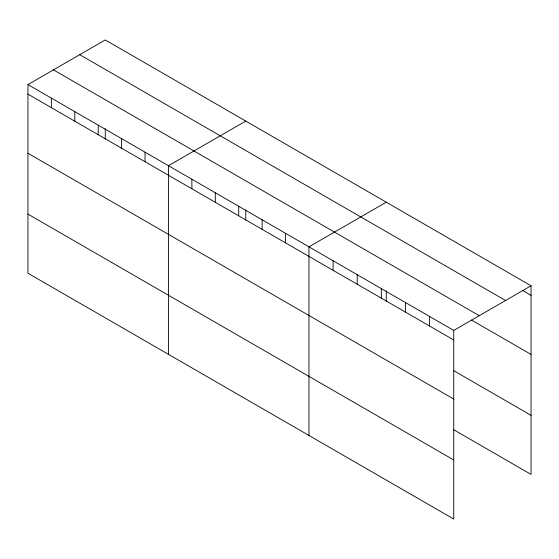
<?xml version="1.0" encoding="UTF-8"?>
<svg xmlns="http://www.w3.org/2000/svg" width="559" height="559" viewBox="0 0 559 559"><rect width="100%" height="100%" fill="white"/><g stroke="black" fill="none" stroke-linecap="round" stroke-linejoin="round"><path stroke-width="0.84" d="M453.733 399.063L453.733 330.418L27.95 84.591L27.95 273.218L453.733 519.045L453.733 399.063L27.95 153.243M453.391 429.571L531.05 474.409L531.05 285.782L105.267 39.955L27.95 84.591M245.771 121.079L168.462 165.716L168.462 354.343M386.283 202.197L308.966 246.833L308.966 435.468M453.733 330.418L531.05 285.782M522.756 290.547L531.05 295.334M79.748 54.684L505.539 300.511M53.461 69.861L479.252 315.688M471.482 320.041L531.05 354.427M27.95 94.15L453.733 339.97M453.391 370.477L531.05 415.316M27.95 214.125L453.733 459.952M429.605 316.485L429.605 326.044M405.478 302.559L405.478 312.111M386.283 290.855L386.283 301.294M381.35 288.626L381.35 298.185M357.222 274.693L357.222 284.252M333.094 260.767L333.094 270.318M285.551 233.313L285.551 242.872M262.129 219.792L262.129 229.351M245.771 209.73L245.771 220.169M238.714 206.278L238.714 215.83M215.292 192.757L215.292 202.309M191.877 179.236L191.877 188.788M145.04 152.195L145.04 161.747M121.624 138.674L121.624 148.226M105.267 128.612L105.267 139.044M98.202 125.153L98.202 134.705M74.787 111.632L74.787 121.191M51.365 98.111L51.365 107.67"/></g></svg>
